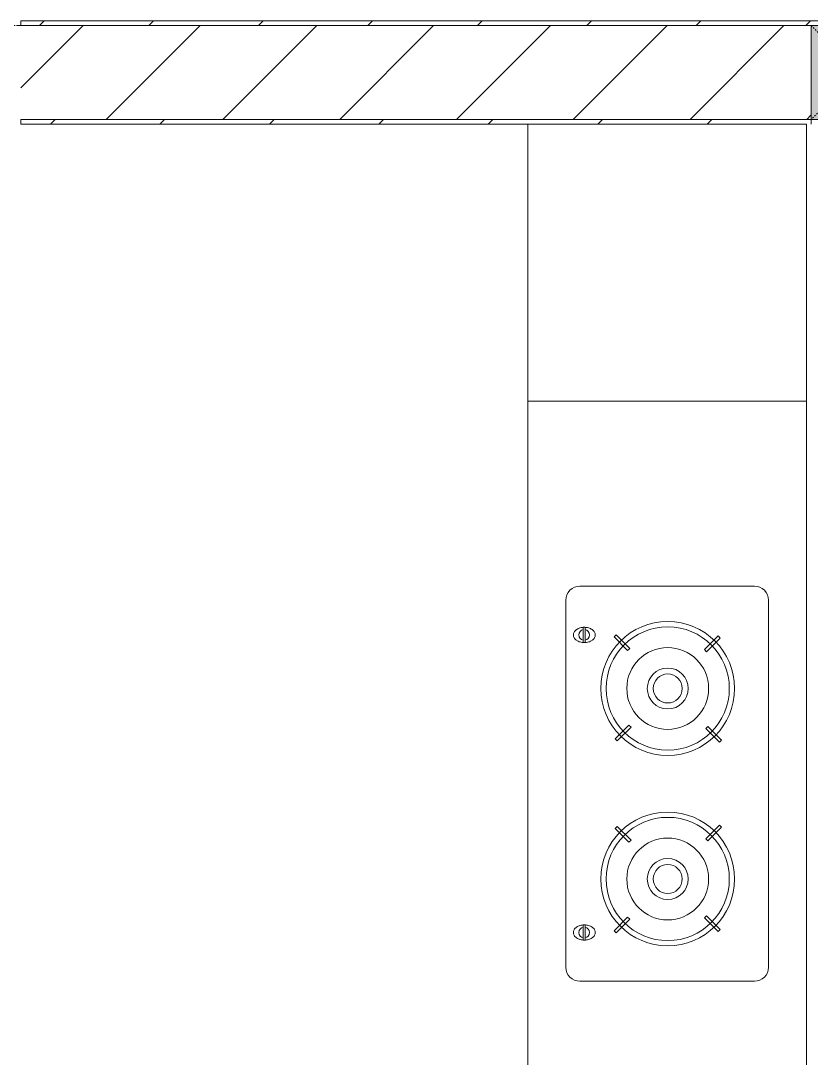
# Model space of a CAD drawing. Header units: millimetres. Extents: x -24439 to 198341, y -52871 to 149926.
# Drawn here: x 109568 to 111253, y 31337 to 33547 of the extents above; entities that cross this region are included whole.
import ezdxf

# ---------------------------------------------------------------- set-up
doc = ezdxf.new("R2010")
doc.units = ezdxf.units.MM
doc.linetypes.add('Dash', pattern=[6, 3, -3])
doc.linetypes.add('Grid Line', pattern=[22.225, 12.7, -3.175, 3.175, -3.175])
for name, color, linetype, lineweight in [('0-1', 7, 'Continuous', 5), ('A-WALL', 113, 'Continuous', 9), ('A-WALL-3', 113, 'Continuous', 18), ('A-WALL-PATT-2', 9, 'Continuous', 9), ('A-WALL-PATT-3', 111, 'Continuous', 9), ('I-FURN', 30, 'Continuous', 9), ('I-FURN-1', 9, 'Continuous', 9), ('I-WALL-1', 253, 'Continuous', 18), ('I-WALL-3', 2, 'Continuous', 18), ('S-COLS', 52, 'Continuous', 9), ('S-COLS-1', 254, 'Continuous', 5), ('S-COLS-4', 52, 'Continuous', 18), ('S-COLS-5', 52, 'Dash', 9), ('S-COLS-HDLN', 52, 'Dash', 9), ('S-GRID-1', 1, 'Grid Line', 9)]:
    doc.layers.add(name, color=color, linetype=linetype, lineweight=lineweight)
pattern_1 = [(45, (0, 0), (-116.67262, 116.67262), [])]

# ---------------------------------------------------------------- blocks, each defined once
blk = doc.blocks.new('HE BEP A - HE BEP A-431959-TKCS_MB ĐỊNH VỊ CAO ĐỘ THIẾT KẾ')
at = {"layer": 'I-FURN'}
for p, q in [((4293.5, -11), (765.9, -11)), ((3703.5, -605.3), (3703.5, -11)), ((3279.1, -92.2), (2497.5, -92.2)), ((2467.5, -494.2), (2467.5, -122.2)), ((2555.1, -129.3), (2587.6, -129.3)), ((2555.1, -133.3), (2555.1, -129.3)), ((2587.6, -129.3), (2587.6, -133.3)), ((3189, -129.3), (3189, -133.3)), ((3221.5, -129.3), (3189, -129.3)), ((3221.5, -133.3), (3221.5, -129.3)), ((3309.1, -494.2), (3309.1, -122.2)), ((2587.6, -133.3), (2555.1, -133.3)), ((3189, -133.3), (3221.5, -133.3)), ((2575.3, -194.9), (2570.9, -199.3)), ((2604.4, -224), (2575.3, -194.9)), ((2792.8, -197.7), (2763.7, -226.8)), ((2797.2, -202), (2792.8, -197.7)), ((2979.4, -202), (2983.8, -197.7)), ((2983.8, -197.7), (3012.9, -226.8)), ((3172.2, -224), (3201.4, -194.9)), ((3201.4, -194.9), (3205.8, -199.3)), ((2570.9, -199.3), (2600, -228.4)), ((2768.1, -231.2), (2797.2, -202)), ((3008.5, -231.2), (2979.4, -202)), ((3205.8, -199.3), (3176.6, -228.4)), ((2600, -228.4), (2604.4, -224)), ((2763.7, -226.8), (2768.1, -231.2)), ((3012.9, -226.8), (3008.5, -231.2)), ((3176.6, -228.4), (3172.2, -224)), ((2573.6, -416.8), (2602.8, -387.7)), ((2607.1, -392.1), (2578, -421.2)), ((2602.8, -387.7), (2607.1, -392.1)), ((2766.5, -394.9), (2770.8, -390.5)), ((2795.6, -424), (2766.5, -394.9)), ((2770.8, -390.5), (2800, -419.6)), ((3005.8, -390.5), (2976.7, -419.6)), ((2981.1, -424), (3010.2, -394.9)), ((3010.2, -394.9), (3005.8, -390.5)), ((3173.9, -387.7), (3169.5, -392.1)), ((3169.5, -392.1), (3198.6, -421.2)), ((3203, -416.8), (3173.9, -387.7)), ((2578, -421.2), (2573.6, -416.8)), ((2800, -419.6), (2795.6, -424)), ((2976.7, -419.6), (2981.1, -424)), ((3198.6, -421.2), (3203, -416.8)), ((3279.1, -524.2), (2497.5, -524.2)), ((765.9, -605.3), (4293.5, -605.3))]:
    blk.add_line(p, q, dxfattribs=at)
for centre, radius in [((2685.4, -309.4), 142.6), ((3091.2, -309.4), 142.6), ((2685.4, -309.4), 131.3), ((3091.2, -309.4), 131.3), ((2685.4, -309.4), 87.2), ((3091.2, -309.4), 87.2), ((2685.4, -309.4), 43.6), ((2685.4, -309.4), 30.9), ((3091.2, -309.4), 43.6), ((3091.2, -309.4), 30.9)]:
    blk.add_circle(centre, radius, dxfattribs=at)
for centre, radius, start, end in [((2497.5, -122.2), 30, 90, 180), ((2574.8, -125.5), 18.1, 120.7976, 145.204), ((2571.4, -119.8), 11.5, 90, 120.7976), ((2571.4, -119.8), 11.5, 59.2024, 90), ((2568, -125.5), 18.1, 34.796, 59.2024), ((3208.7, -125.5), 18.1, 120.7976, 145.204), ((3205.3, -119.8), 11.5, 90, 120.7976), ((3205.3, -119.8), 11.5, 59.2024, 90), ((3201.9, -125.5), 18.1, 34.796, 59.2024), ((3279.1, -122.2), 30, 360, 90), ((2588.6, -131.7), 33.5, 163.9419, 180), ((2588.6, -131.7), 33.5, 180, 196.0581), ((2580.1, -129.2), 24.7, 145.204, 163.9419), ((2571.3, -131.3), 11.6, 9.7177, 170.2823), ((2562.6, -129.2), 24.7, 16.0581, 34.796), ((2554.1, -131.7), 33.5, 0, 16.0581), ((2554.1, -131.7), 33.5, 343.9419, 0), ((3222.5, -131.7), 33.5, 163.9419, 180), ((3222.5, -131.7), 33.5, 180, 196.0581), ((3214, -129.2), 24.7, 145.204, 163.9419), ((3205.3, -131.3), 11.6, 9.7177, 170.2823), ((3196.5, -129.2), 24.7, 16.0581, 34.796), ((3188, -131.7), 33.5, 0, 16.0581), ((3188, -131.7), 33.5, 343.9419, 0), ((2580.1, -134.1), 24.7, 196.0581, 214.796), ((2571.3, -131.3), 11.6, 189.9102, 350.0898), ((2574.8, -137.9), 18.1, 214.796, 239.2024), ((2571.4, -143.6), 11.5, 239.2024, 270), ((2571.4, -143.6), 11.5, 270, 300.7976), ((2568, -137.9), 18.1, 300.7976, 325.204), ((2562.6, -134.1), 24.7, 325.204, 343.9419), ((3214, -134.1), 24.7, 196.0581, 214.796), ((3208.7, -137.9), 18.1, 214.796, 239.2024), ((3205.3, -131.3), 11.6, 189.9102, 350.0898), ((3205.3, -143.6), 11.5, 239.2024, 270), ((3205.3, -143.6), 11.5, 270, 300.7976), ((3201.9, -137.9), 18.1, 300.7976, 325.204), ((3196.5, -134.1), 24.7, 325.204, 343.9419), ((2497.5, -494.2), 30, 180, 270), ((3279.1, -494.2), 30, 270, 0)]:
    blk.add_arc(centre, radius, start, end, dxfattribs=at)
at = {"layer": 'I-FURN-1'}
for p, q in [((3.5, -11), (4293.5, -11)), ((4293.5, -605.3), (3.5, -605.3))]:
    blk.add_line(p, q, dxfattribs=at)
blk = doc.blocks.new('NCV_TKTC_TANG 1_rvt-1-TKCS_MB ĐỊNH VỊ CAO ĐỘ THIẾT KẾ')
at = {"layer": 'A-WALL-PATT-2'}
h = blk.add_hatch(dxfattribs=at)
h.set_pattern_fill('FP_3', color=256, style=0, pattern_type=2)
h.set_pattern_definition(pattern_1)
h.paths.add_polyline_path([(109567.6, 33326.9), (111252.6, 33326.9), (111252.6, 33336.9), (109567.6, 33336.9)])
h.paths.add_polyline_path([(108468.8, 33326.9), (108477.6, 33326.9), (108477.6, 33336.9), (108377.6, 33336.9), (108377.6, 33326.9), (108387.6, 33326.9)])
at = {"layer": 'I-WALL-1'}
for p, q in [((111252.6, 33336.9), (109567.6, 33336.9)), ((109567.6, 33336.9), (109567.6, 33326.9)), ((109567.6, 33326.9), (111242.6, 33326.9)), ((111252.6, 33326.9), (111252.6, 33336.9))]:
    blk.add_line(p, q, dxfattribs=at)
at = {"layer": 'I-FURN-1', "rotation": 89.99999999999955}
blk.add_blockref('HE BEP A - HE BEP A-431959-TKCS_MB ĐỊNH VỊ CAO ĐỘ THIẾT KẾ', (110637.2, 29033.4), dxfattribs=at)
blk = doc.blocks.new('G1_SOF - BO TRU - 200x200-3050151-TKCS_MB ĐỊNH VỊ CAO ĐỘ THIẾT KẾ')
at = {"layer": 'S-COLS-HDLN'}
for p, q in [((-100, 100), (100, -100)), ((100, 100), (-100, -100))]:
    blk.add_line(p, q, dxfattribs=at)

msp = doc.modelspace()

# ---------------------------------------------------------------- hatches: boundary and pattern name
at = {"layer": 'A-WALL-PATT-3'}
h = msp.add_hatch(dxfattribs=at)
h.set_pattern_fill('FP_8', color=256, style=0, pattern_type=2)
h.set_pattern_definition(pattern_1)
h.paths.add_polyline_path([(116452.6, 33536.9), (116452.6, 33546.9), (109567.6, 33546.9), (109567.6, 33536.9), (116102.6, 33536.9)])
h.paths.add_polyline_path([(104611.2, 33536.9), (104796.5, 33536.9), (104782.5, 33546.9), (104412.6, 33546.9), (104412.6, 33536.9)])
h.paths.add_polyline_path([(105630.3, 33536.9), (108477.6, 33536.9), (108475.4, 33546.9), (105630.2, 33546.9), (105630.3, 33543.5)])
h = msp.add_hatch(dxfattribs=at)
h.set_pattern_fill('FP_1', color=256, style=0, pattern_type=2)
h.set_pattern_definition([(45, (0, 0), (-124.4508, 124.4508), [])])
h.paths.add_polyline_path([(114294.6, 33336.9), (116102.6, 33336.9), (116102.6, 33536.9), (111452.6, 33536.9), (111452.6, 33336.9), (111873.8, 33336.9)])
h.paths.add_polyline_path([(108327.6, 33336.9), (108477.6, 33336.9), (108477.6, 33536.9), (108327.6, 33536.9), (108327.6, 33376.9)])
h.paths.add_polyline_path([(111252.6, 33336.9), (111252.6, 33536.9), (109567.6, 33536.9), (109567.6, 33336.9), (110663.3, 33336.9)])
at = {"layer": 'S-COLS-1'}
msp.add_hatch(color=256, dxfattribs=at).paths.add_polyline_path([(111252.6, 33336.9), (111452.6, 33336.9), (111452.6, 33536.9), (111252.6, 33536.9)])

# ---------------------------------------------------------------- linework, layer by layer
at = {"layer": 'A-WALL'}
for p, q in [((111252.6, 33536.9), (109567.6, 33536.9)), ((109567.6, 33536.9), (111252.6, 33536.9)), ((111252.6, 33336.9), (111252.6, 33536.9))]:
    msp.add_line(p, q, dxfattribs=at)
at = {"layer": 'A-WALL-3'}
msp.add_line((109567.6, 33336.9), (111252.6, 33336.9), dxfattribs=at)
at = {"layer": 'I-WALL-3'}
for p, q in [((116452.6, 33546.9), (109567.6, 33546.9)), ((109567.6, 33546.9), (109567.6, 33536.9)), ((111252.6, 33536.9), (111452.6, 33536.9))]:
    msp.add_line(p, q, dxfattribs=at)
at = {"layer": 'S-COLS'}
msp.add_line((111252.6, 33536.9), (111252.6, 33336.9), dxfattribs=at)
at = {"layer": 'S-COLS-4'}
for p, q in [((111452.6, 33536.9), (111252.6, 33536.9)), ((111252.6, 33336.9), (111452.6, 33336.9))]:
    msp.add_line(p, q, dxfattribs=at)
at = {"layer": 'S-GRID-1'}
msp.add_line((131551.8, 33536.9), (29351.8, 33536.9), dxfattribs=at)

# ---------------------------------------------------------------- block references
at = {"layer": '0-1'}
msp.add_blockref('NCV_TKTC_TANG 1_rvt-1-TKCS_MB ĐỊNH VỊ CAO ĐỘ THIẾT KẾ', (0, 0), dxfattribs=at)
at = {"layer": 'S-COLS-5'}
msp.add_blockref('G1_SOF - BO TRU - 200x200-3050151-TKCS_MB ĐỊNH VỊ CAO ĐỘ THIẾT KẾ', (111352.6, 33436.9), dxfattribs=at)

doc.saveas('drawing.dxf')
